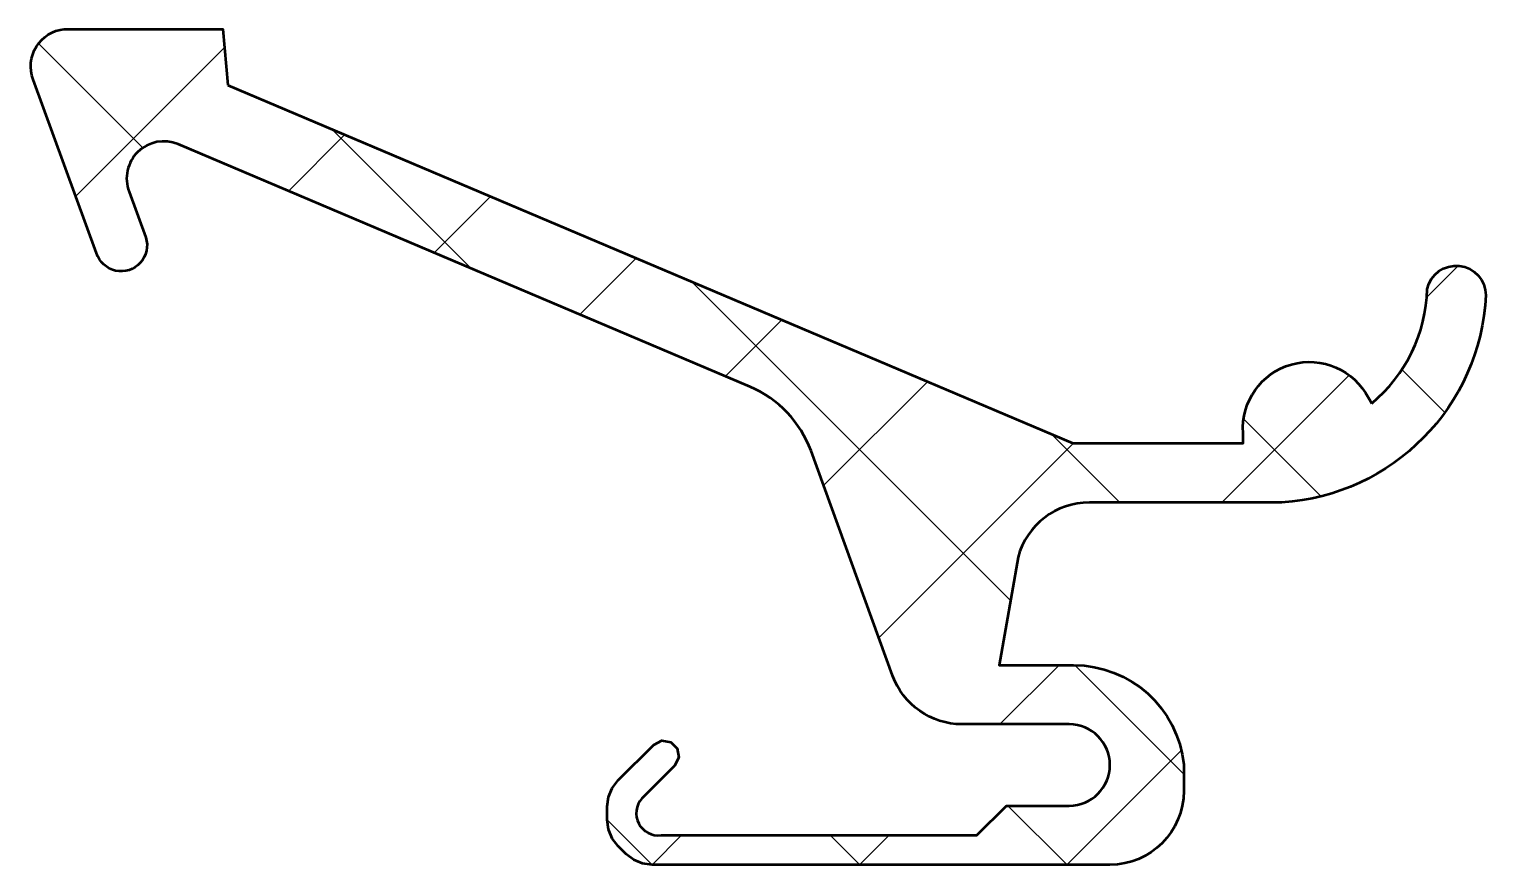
# Model space of a CAD drawing. Extents: x -8.4 to 11.3, y 0 to 11.3.
import ezdxf

# ---------------------------------------------------------------- set-up
doc = ezdxf.new("R2010")
doc.units = 0
for name, color, linetype, lineweight in [('0S-Alu contour', 7, 'Continuous', 50), ('0S-EPDM contour', 22, 'Continuous', 50), ('0S-EPDM hatch', 25, 'Continuous', 25)]:
    doc.layers.add(name, color=color, linetype=linetype, lineweight=lineweight)

# ---------------------------------------------------------------- blocks, each defined once
blk = doc.blocks.new('203102__0F13A1CA_3162_406C_BAE8_7CE57EC97A3B_')
at = {"layer": '0S-EPDM hatch'}
h = blk.add_hatch(dxfattribs=at)
h.set_pattern_fill('ANSI37', color=256, scale=0.625, angle=90, style=0)
h.set_pattern_definition([(135, (0, 0), (-1.403165018917055, -1.403165018917055), []), (225, (0, 0), (1.403165018917055, -1.403165018917055), [])])
edge = h.paths.add_edge_path()
edge.add_line((-5.73980712890625, 10.54380798339844), (5.69403076171875, 5.70001220703125))
edge.add_line((5.69403076171875, 5.70001220703125), (7.99615478515625, 5.70001220703125))
edge.add_line((7.99615478515625, 5.70001220703125), (7.99615478515625, 5.838606502366089))
edge.add_ellipse((8.894040110142646, 5.900022932792111), major_axis=(-0.8999833524861443, 0), ratio=1, start_angle=-152.60775590343155, end_angle=3.9130048378717106, ccw=False)
edge.add_line((9.693115234373575, 6.314086914064966), (9.736637327124543, 6.238671001591169))
edge.add_arc((8.39066981378907, 7.849169439251084), 2.098888697539605, 309.8870536398295, 358.2582539114978)
edge.add_ellipse((10.87984693795389, 7.70220947265625), major_axis=(-0.3999992534523503, 0), ratio=1, start_angle=180, end_angle=347.9998936154855, ccw=False)
edge.add_ellipse((8.332285228139664, 7.845169683904447), major_axis=(-2.951025796934542, 0), ratio=1, start_angle=93.6129922210954, end_angle=177.2232625074726, ccw=False)
edge.add_line((8.518249511718738, 4.900009155273439), (5.917175292958292, 4.900009155273437))
edge.add_arc((5.91717529296875, 3.900061021810169), 0.9999481334632683, 90.00000000059924, 164.999310779896)
edge.add_line((4.95130267919116, 4.158878261520198), (4.69403076171875, 2.699996948242187))
edge.add_line((4.69403076171875, 2.699996948242187), (5.70220947265625, 2.699981689453125))
edge.add_ellipse((5.70226662515439, 1.200003474261523), major_axis=(-1.499978216280419, 0), ratio=1, start_angle=185.9989190009928, end_angle=270.0021830963259, ccw=False)
edge.add_line((7.19403076171875, 1.356765747070312), (7.19403076171875, 1))
edge.add_ellipse((6.194038255099331, 1.000023024434533), major_axis=(-0.9999925068844824, 0), ratio=1, start_angle=89.99957065770133, end_angle=179.9986807870983, ccw=False)
edge.add_line((6.19403076171875, 3.05175781258e-05), (0, 0))
edge.add_line((0, 0), (-0.12884521484375, 0.016998291015625))
edge.add_line((-0.12884521484375, 0.016998291015625), (-0.2489013671875, 0.0667877197265625))
edge.add_line((-0.2489013671875, 0.0667877197265625), (-0.3501087375209211, 0.1445657935529573))
edge.add_line((-0.3501087375209211, 0.1445657935529573), (-0.4596369651417123, 0.2525805177463882))
edge.add_line((-0.4596369651417123, 0.2525805177463882), (-0.5390625000000001, 0.3568878173828127))
edge.add_line((-0.5390625000000001, 0.3568878173828127), (-0.5888061523437501, 0.4775848388671876))
edge.add_line((-0.5888061523437501, 0.4775848388671876), (-0.60595703125, 0.6070098876953124))
edge.add_line((-0.60595703125, 0.6070098876953124), (-0.60595703125, 0.7890014648437513))
edge.add_line((-0.60595703125, 0.7890014648437513), (-0.5889892578123864, 0.9181671142578123))
edge.add_line((-0.5889892578123864, 0.9181671142578123), (-0.5391845703123864, 1.038558959960937))
edge.add_line((-0.5391845703123864, 1.038558959960937), (-0.4576857895487566, 1.145000260492324))
edge.add_line((-0.4576857895487566, 1.145000260492324), (0.0218505859376129, 1.623519897460937))
edge.add_line((0.0218505859376129, 1.623519897460937), (0.1319580078124999, 1.679611206054687))
edge.add_line((0.1319580078124999, 1.679611206054687), (0.2540283203124998, 1.660339355468749))
edge.add_line((0.2540283203124998, 1.660339355468749), (0.3414306640625001, 1.572891235351562))
edge.add_line((0.3414306640625001, 1.572891235351562), (0.36077880859375, 1.450820922851562))
edge.add_line((0.36077880859375, 1.450820922851562), (0.3046875, 1.340682983398436))
edge.add_line((0.3046875, 1.340682983398436), (-0.13928222656578, 0.8967437744106689))
edge.add_arc((0.0852688382589765, 0.6978125273308837), 0.2999947029176525, 138.4620584167581, 276.9294622037345)
edge.add_line((0.1214623925175031, 0.4000091552734376), (4.39404296875, 0.4000091552734375))
edge.add_line((4.39404296875, 0.4000091552734375), (4.79400634765625, 0.8000030517578125))
edge.add_line((4.79400634765625, 0.8000030517578125), (5.644027710590179, 0.8000030517578125))
edge.add_arc((5.644027710490111, 1.350006103621449), 0.5500030518636365, 270.0000000104245, 449.9984104932474)
edge.add_line((5.644042968744248, 1.900009155273437), (4.194030761718749, 1.900009155273437))
edge.add_ellipse((4.19390645659313, 2.899270925221958), major_axis=(-0.9992617776801109, 0), ratio=1, start_angle=19.953863458020578, end_angle=90.00712742070931, ccw=False)
edge.add_line((3.254632639198688, 2.55825949390376), (2.150298185782624, 5.596094687982001))
edge.add_arc((0.7413320430463028, 5.084034635973757), 1.499130110510743, 19.97264450598841, 67.04313396617142)
edge.add_line((1.326049804676713, 6.464431762699931), (-6.413269042968748, 9.743133544921875))
edge.add_arc((-6.608316716818757, 9.28237299640652), 0.5003437599715516, 67.05624397575427, 201.1779759457053)
edge.add_line((-7.074868629192917, 9.101615724899997), (-6.849792480468751, 8.483001708984377))
edge.add_ellipse((-7.183319091796875, 8.37615966796875), major_axis=(-0.3502216757889291, 0), ratio=1, start_angle=17.762360614395902, end_angle=197.7623606143959, ccw=False)
edge.add_line((-7.516845703124998, 8.269317626953121), (-8.372192382812385, 10.61936950683594))
edge.add_ellipse((-7.901988237522603, 10.79911381444943), major_axis=(-0.5033884726204473, 0), ratio=1, start_angle=-84.2882470043586, end_angle=20.920288491224426, ccw=False)
edge.add_line((-7.952087402343752, 11.30000305175781), (-5.80596923828125, 11.30000305175781))
edge.add_line((-5.80596923828125, 11.30000305175781), (-5.73980712890625, 10.54380798339844))
at = {"layer": '0S-EPDM contour', "color": 7}
for points in [[(-7.952087402343752, 11.30000305175781), (-5.80596923828125, 11.30000305175781), (-5.73980712890625, 10.54380798339844)], [(-7.516845703124998, 8.269317626953121), (-8.372192382812385, 10.61936950683594)], [(-5.73980712890625, 10.54380798339844), (5.69403076171875, 5.70001220703125), (7.99615478515625, 5.70001220703125), (7.99615478515625, 5.838606502366089)], [(1.326049804676713, 6.464431762699931), (-6.413269042968748, 9.743133544921875)], [(-7.074868629192917, 9.101615724899997), (-6.849792480468751, 8.483001708984377)], [(9.693115234373575, 6.314086914064966), (9.736637327124543, 6.238671001591169)], [(3.254632639198688, 2.55825949390376), (2.150298185782624, 5.596094687982001)], [(8.518249511718738, 4.900009155273439), (5.917175292958292, 4.900009155273437)], [(4.95130267919116, 4.158878261520198), (4.69403076171875, 2.699996948242187), (5.70220947265625, 2.699981689453125)], [(5.644042968744248, 1.900009155273437), (4.194030761718749, 1.900009155273437)], [(6.19403076171875, 3.05175781258e-05), (0, 0), (-0.12884521484375, 0.016998291015625), (-0.2489013671875, 0.0667877197265625), (-0.3501087375209211, 0.1445657935529573), (-0.4596369651417123, 0.2525805177463882), (-0.5390625000000001, 0.3568878173828127), (-0.5888061523437501, 0.4775848388671876), (-0.60595703125, 0.6070098876953124), (-0.60595703125, 0.7890014648437513), (-0.5889892578123864, 0.9181671142578123), (-0.5391845703123864, 1.038558959960937), (-0.4576857895487566, 1.145000260492324), (0.0218505859376129, 1.623519897460937), (0.1319580078124999, 1.679611206054687), (0.2540283203124998, 1.660339355468749), (0.3414306640625001, 1.572891235351562), (0.36077880859375, 1.450820922851562), (0.3046875, 1.340682983398436), (-0.13928222656578, 0.8967437744106689)], [(7.19403076171875, 1.356765747070312), (7.19403076171875, 1)], [(0.1214623925175031, 0.4000091552734376), (4.39404296875, 0.4000091552734375), (4.79400634765625, 0.8000030517578125), (5.644027710590179, 0.8000030517578125)]]:
    blk.add_lwpolyline(points, dxfattribs=at)
at = {"layer": '0S-EPDM contour', "color": 7, "extrusion": (0, 0, -1)}
for centre, radius, start, end in [((7.901988237522603, 10.79911381444943), 0.5033884726204473, 339.0797115087756, 84.28824700435867), ((7.183319091796875, 8.37615966796875), 0.3502216757889292, 162.2376393856041, 342.2376393856041), ((-10.87984693795389, 7.70220947265625), 0.3999992534523503, 12.00010638451449, 180), ((-8.332285228139664, 7.845169683904447), 2.951025796934542, 182.7767374925275, 266.3870077789046), ((-8.894040110142646, 5.900022932792111), 0.8999833524861443, 356.0869951621283, 152.6077559034315), ((-5.70226662515439, 1.200003474261523), 1.499978216280419, 89.9978169036741, 174.0010809990072), ((-4.19390645659313, 2.899270925221958), 0.9992617776801109, 269.9928725792907, 340.0461365419794), ((-6.194038255099331, 1.000023024434533), 0.9999925068844824, 180.0013192129018, 270.0004293422987)]:
    blk.add_arc(centre, radius, start, end, dxfattribs=at)
at = {"layer": '0S-EPDM contour', "color": 7}
for centre, radius, start, end in [((-6.608316716818757, 9.28237299640652), 0.5003437599715516, 67.05624397575427, 201.1779759457053), ((8.39066981378907, 7.849169439251084), 2.098888697539605, 309.8870536398295, 358.2582539114978), ((0.7413320430463028, 5.084034635973757), 1.499130110510743, 19.97264450598841, 67.04313396617142), ((5.91717529296875, 3.900061021810169), 0.9999481334632683, 90.00000000059924, 164.999310779896), ((5.644027710490111, 1.350006103621449), 0.5500030518636365, 270.0000000104245, 89.9984104932474), ((0.0852688382589765, 0.6978125273308837), 0.2999947029176525, 138.4620584167581, 276.9294622037345)]:
    blk.add_arc(centre, radius, start, end, dxfattribs=at)
blk = doc.blocks.new('203102__CC26A7C5_8D7F_4370_8FAF_72CCD468DC24_')
at = {"layer": '0S-EPDM contour', "color": 7}
blk.add_blockref('203102__0F13A1CA_3162_406C_BAE8_7CE57EC97A3B_', (0, 0), dxfattribs=at)

msp = doc.modelspace()

# ---------------------------------------------------------------- block references
at = {"layer": '0S-Alu contour', "color": 7}
msp.add_blockref('203102__CC26A7C5_8D7F_4370_8FAF_72CCD468DC24_', (0, 0), dxfattribs=at)

doc.saveas('drawing.dxf')
